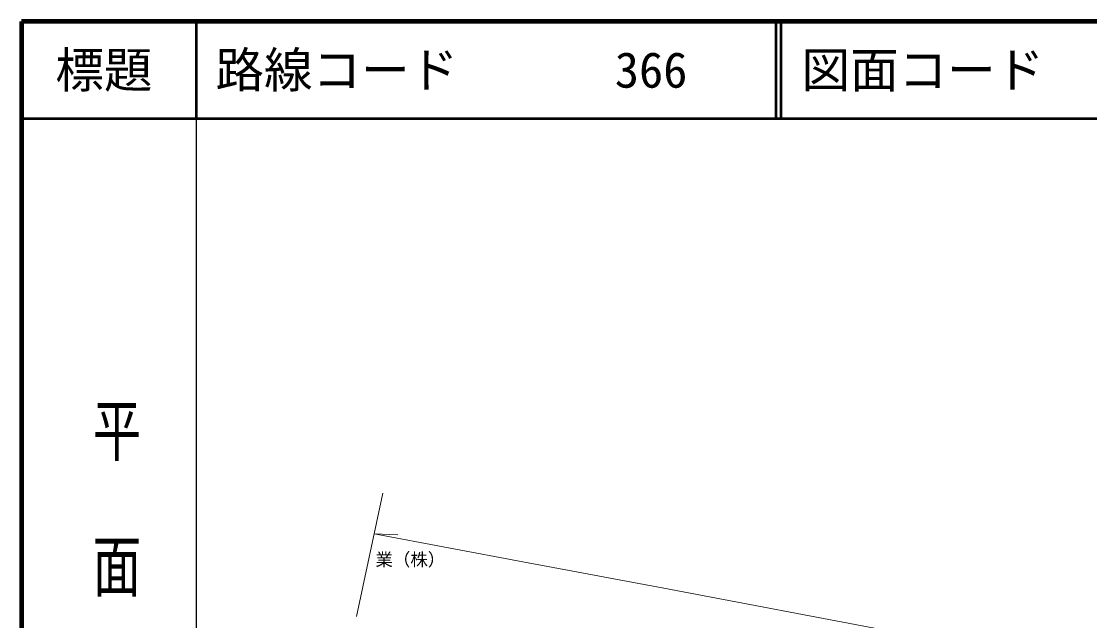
# Model space of a CAD drawing. Units: millimetres at full size, sheet at 1:1000; details may follow other scales. Extents: x 40000 to 680000, y 20000 to 380000.
# Drawn here: x 40000 to 150066, y 318272 to 380000 of the extents above; entities that cross this region are included whole.
import ezdxf
from ezdxf.enums import TextEntityAlignment as Align

# ---------------------------------------------------------------- set-up
doc = ezdxf.new("R2010")
doc.units = ezdxf.units.MM
doc.header["$LTSCALE"] = 1000
for name, color, linetype, lineweight in [('M-STR-HTXT', 7, 'Continuous', 13), ('M-TTL', 2, 'Continuous', 140), ('M-TTL-BAND', 7, 'Continuous', 25), ('M-TTL-LINE', 7, 'Continuous', 50)]:
    doc.layers.add(name, color=color, linetype=linetype, lineweight=lineweight)
doc.layers.add('M-TTL-TXT', color=7, linetype='Continuous')
doc.styles.add('@ＭＳ ゴシック', font='')
doc.styles.add('ＭＳ ゴシック', font='')
doc.styles.get('@ＭＳ ゴシック').set_extended_font_data('@MS Gothic')
doc.styles.get('ＭＳ ゴシック').set_extended_font_data('MS Gothic')

msp = doc.modelspace()

# ---------------------------------------------------------------- linework, layer by layer
at = {"layer": 'M-STR-HTXT'}
for p, q in [((74543, 318698), (77227, 331385)), ((76344, 327213), (78797, 327099))]:
    msp.add_line(p, q, dxfattribs=at)
msp.add_lwpolyline([(258005, 294295), (246524, 295667), (238618, 296789), (230028, 298135), (224368, 299149), (218312, 300359), (215244, 300985), (211744, 301632), (202333, 303345), (195550, 304704), (181656, 307282), (156847, 312016), (130069, 317088), (106203, 321622), (91682, 324321), (76344, 327213)], dxfattribs=at)
at = {"layer": 'M-TTL'}
for p, q in [((40000, 380000), (40000, 20000)), ((680000, 380000), (40000, 380000))]:
    msp.add_line(p, q, dxfattribs=at)
at = {"layer": 'M-TTL-BAND'}
msp.add_line((58000, 370000), (58000, 20000), dxfattribs=at)
at = {"layer": 'M-TTL-LINE'}
for p, q in [((58000, 380000), (58000, 370000)), ((117750, 380000), (117750, 370000)), ((118250, 380000), (118250, 370000)), ((40000, 370000), (680000, 370000))]:
    msp.add_line(p, q, dxfattribs=at)

# ---------------------------------------------------------------- texts
at = {"layer": 'M-STR-HTXT', "style": 'ＭＳ ゴシック'}
msp.add_text('業（株）', height=1320, dxfattribs=at).set_placement((76478, 323509), align=Align.BOTTOM_LEFT)
at = {"layer": 'M-TTL-BAND', "style": '@ＭＳ ゴシック', "width": 1.4}
msp.add_text('平  面  図', height=3666, rotation=270, dxfattribs=at).set_placement((49777, 306475), align=Align.MIDDLE_RIGHT)
at = {"layer": 'M-TTL-TXT', "style": 'ＭＳ ゴシック'}
msp.add_text('標題', height=3666, dxfattribs=at).set_placement((48500, 375000), align=Align.MIDDLE_CENTER)
for s, p in [('路線コード', (60000, 375000)), ('366', (101142, 375000)), ('図面コード', (120380, 375000))]:
    msp.add_text(s, height=3666, dxfattribs=at).set_placement(p, align=Align.MIDDLE_LEFT)

doc.saveas('drawing.dxf')
